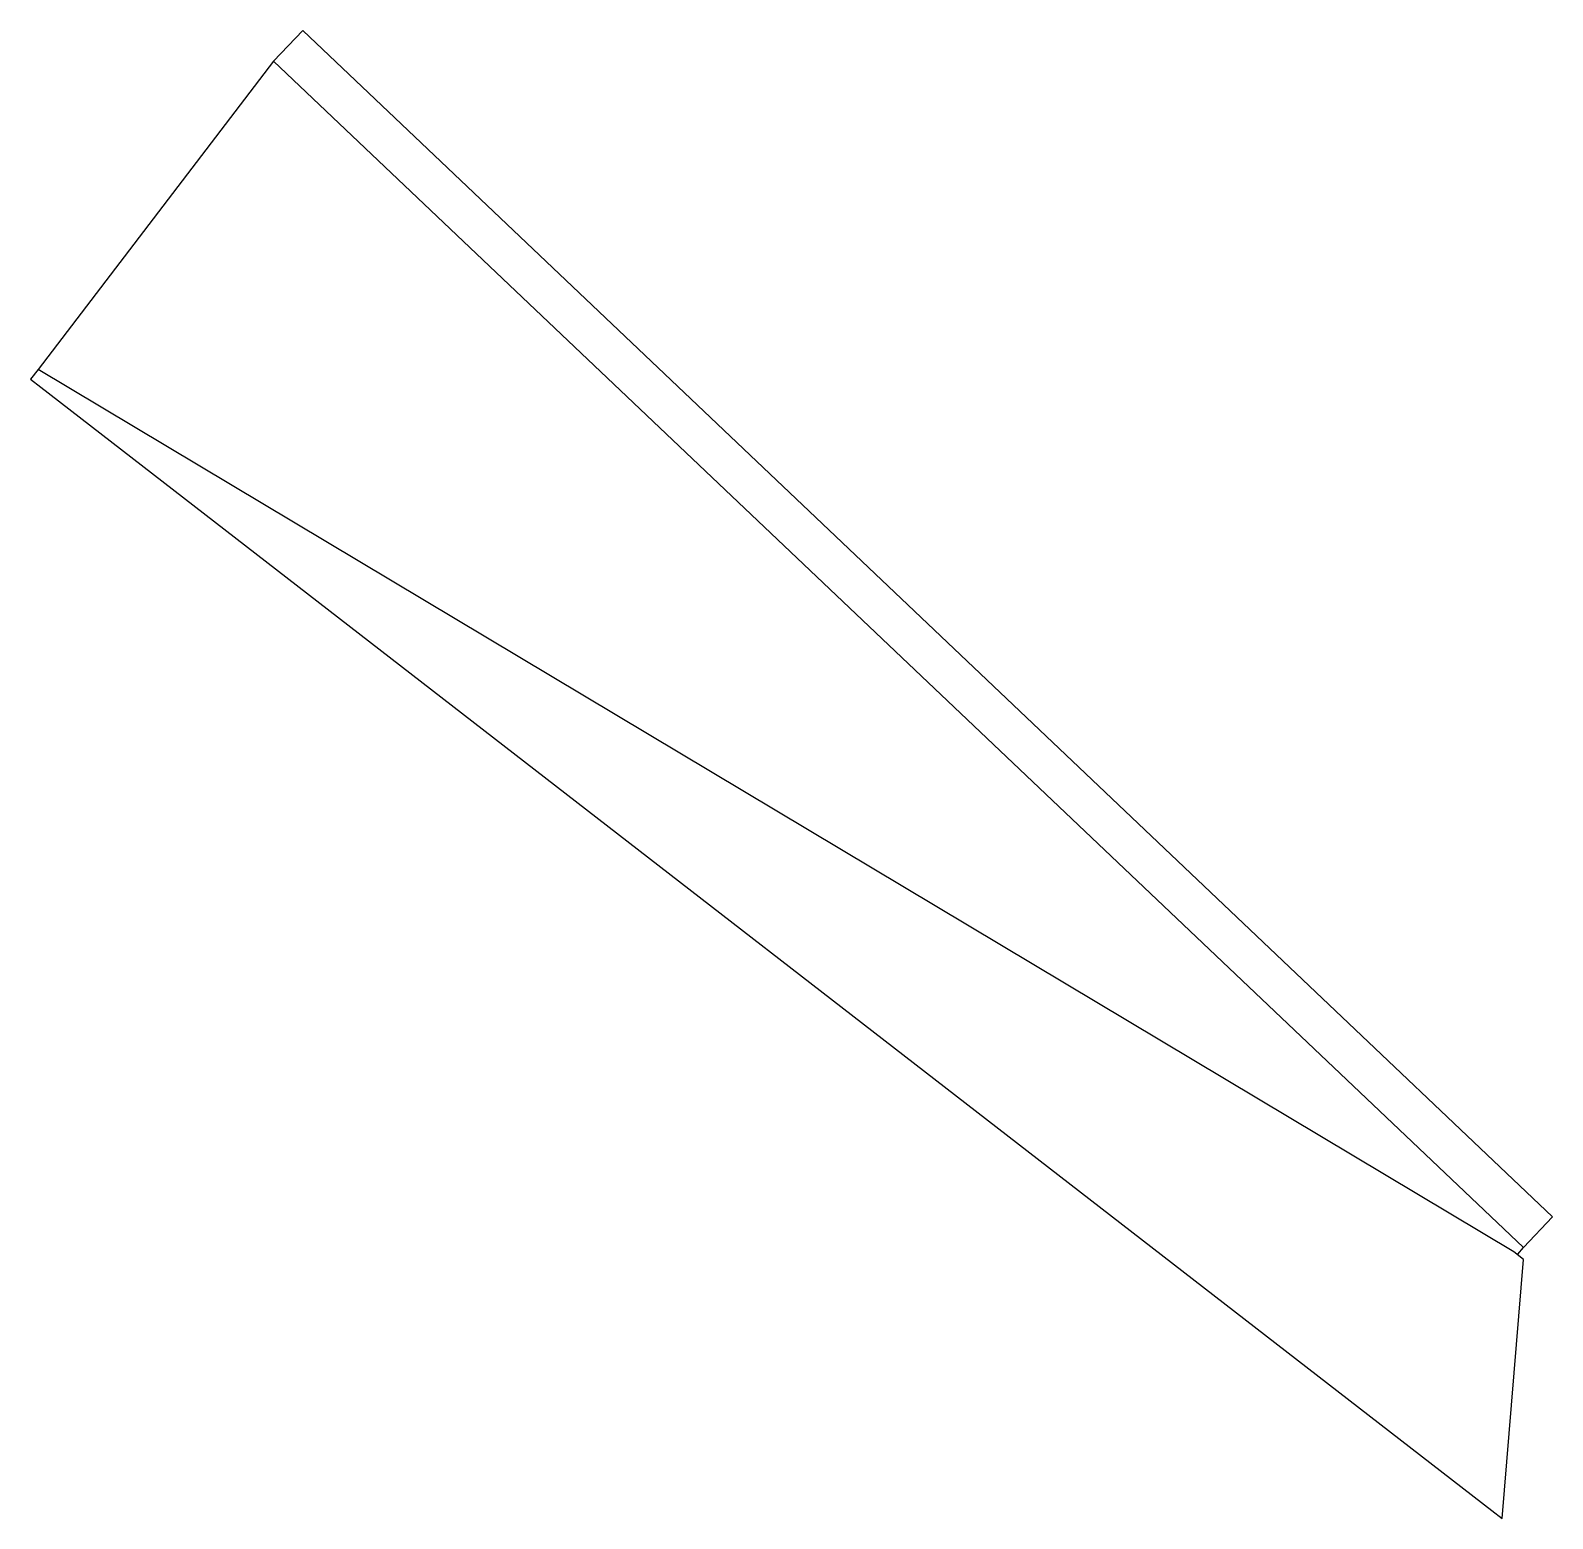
# Model space of a CAD drawing. Header units: millimetres. Extents: x -960 to 263, y 279 to 1475.
import ezdxf

# ---------------------------------------------------------------- set-up
doc = ezdxf.new("R2010")
doc.units = ezdxf.units.MM
doc.layers.add('OuterContour', color=3, linetype='Continuous')
doc.layers.add('Trash', color=1, linetype='Continuous')

msp = doc.modelspace()

# ---------------------------------------------------------------- linework, layer by layer
at = {"layer": 'OuterContour', "linetype": 'Continuous'}
msp.add_lwpolyline([(239.7, 487.6), (231.8, 493.7), (-954, 1202.9), (-960.1, 1195), (222.5, 279.3)], close=True, dxfattribs=at)
at = {"layer": 'Trash', "linetype": 'Continuous'}
for points in [[(-741.3, 1475.3), (-764.7, 1450.7)], [(-741.3, 1475.3), (263, 521.8)], [(-764.7, 1450.7), (-954, 1202.9)], [(239.6, 497.1), (-764.7, 1450.7)], [(239.6, 497.1), (263, 521.8)], [(235, 491.8), (239.6, 497.1)]]:
    msp.add_lwpolyline(points, dxfattribs=at)

doc.saveas('drawing.dxf')
